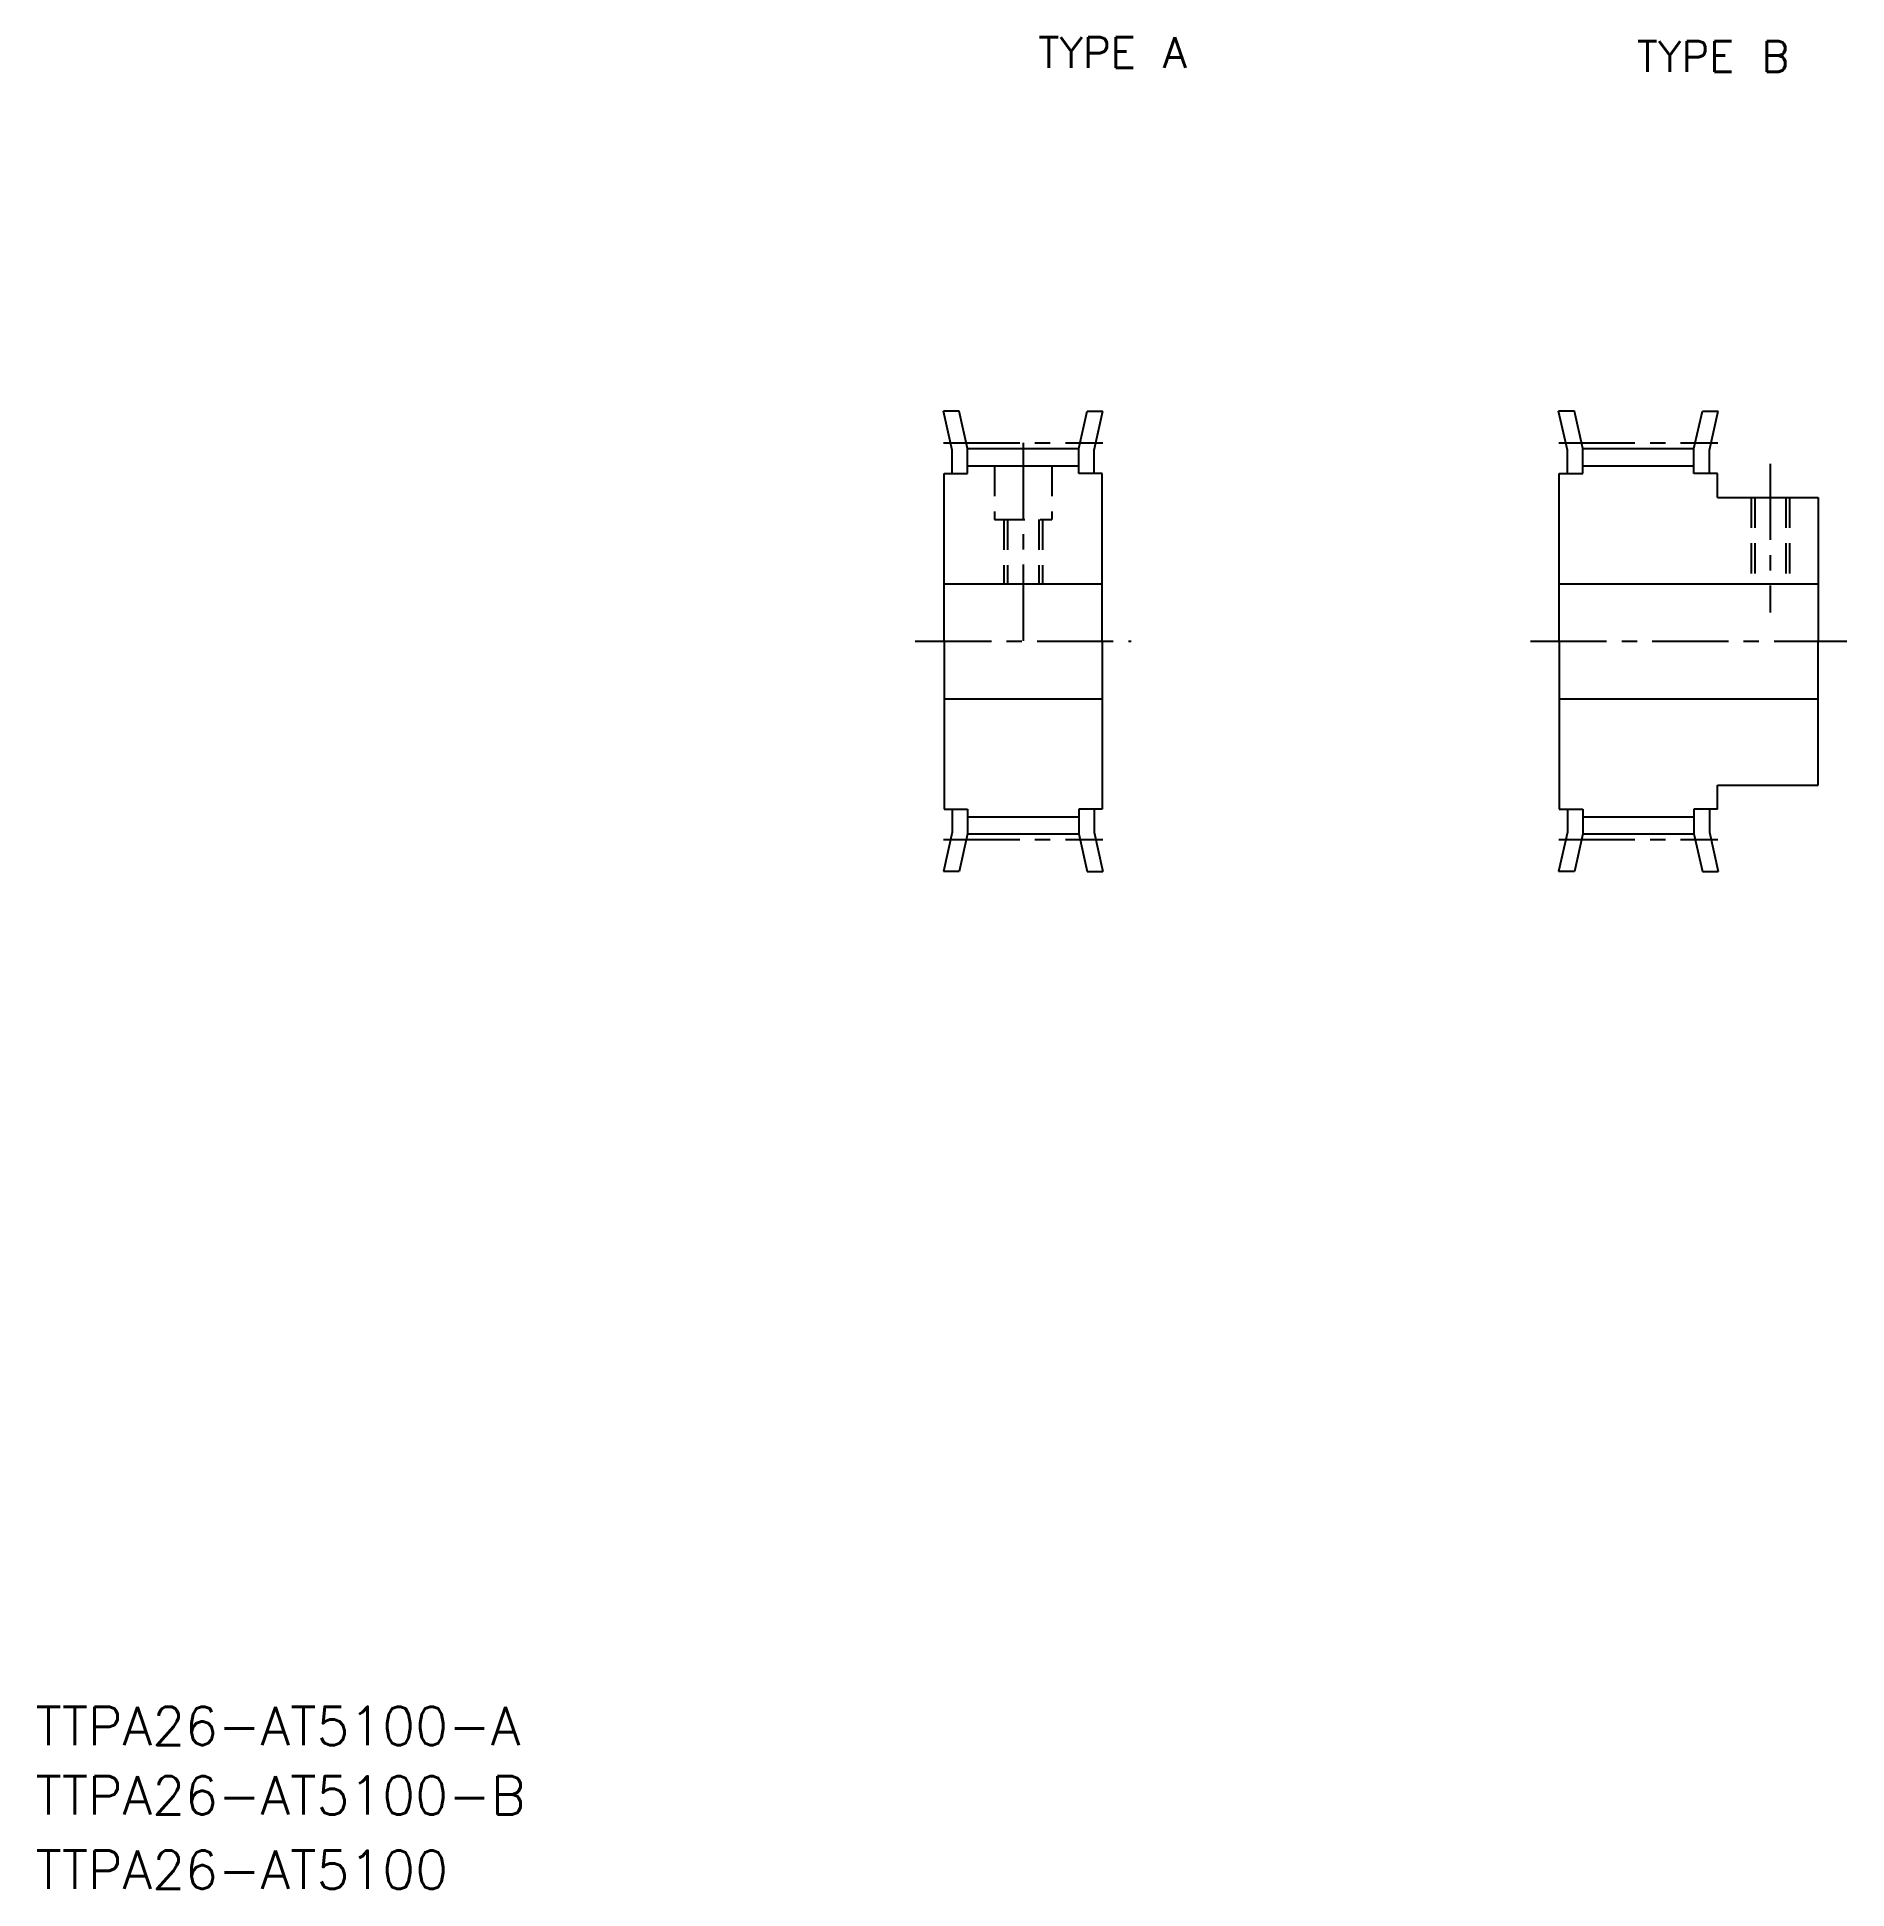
# Model space of a CAD drawing. Extents: x 10 to 199, y 10 to 203.
import ezdxf

# ---------------------------------------------------------------- set-up
doc = ezdxf.new("R2010")
doc.units = 0
doc.header["$LTSCALE"] = 0.25
doc.linetypes.add('CENTER', pattern=[50.8, 31.75, -6.35, 6.35, -6.35])
doc.linetypes.add('DASHED', pattern=[19.05, 12.7, -6.35])
doc.layers.get('0').update_dxf_attribs({"linetype": 'CONTINUOUS'})
doc.layers.add('CENTER', color=1, linetype='CENTER')
doc.styles.get("Standard").update_dxf_attribs({"font": 'txt.shx'})

msp = doc.modelspace()

# ---------------------------------------------------------------- linework, layer by layer
for p, q in [((105.58, 160.02), (104.67, 164.1)), ((106.31, 164.1), (104.67, 164.1)), ((107.18, 160.2), (106.31, 164.1)), ((118.78, 160.2), (119.65, 164.1)), ((119.65, 164.1), (121.29, 164.1)), ((120.38, 160.02), (121.29, 164.1)), ((169.72, 160.02), (168.81, 164.1)), ((170.45, 164.1), (168.81, 164.1)), ((171.32, 160.2), (170.45, 164.1)), ((182.92, 160.2), (183.79, 164.1)), ((183.79, 164.1), (185.43, 164.1)), ((184.52, 160.02), (185.43, 164.1)), ((105.58, 157.6), (105.58, 160.02)), ((107.18, 157.6), (107.18, 160.2)), ((107.18, 160.2), (118.78, 160.2)), ((107.18, 158.4), (118.78, 158.4)), ((118.78, 157.6), (118.78, 160.2)), ((120.38, 157.6), (120.38, 160.02)), ((169.72, 157.6), (169.72, 160.02)), ((171.32, 160.2), (182.92, 160.2)), ((171.32, 157.6), (171.32, 160.2)), ((171.32, 158.4), (182.92, 158.4)), ((182.92, 157.6), (182.92, 160.2)), ((184.52, 157.6), (184.52, 160.02)), ((104.73, 140.1), (104.73, 157.6)), ((104.73, 157.6), (107.18, 157.6)), ((121.23, 157.6), (118.78, 157.6)), ((121.23, 140.1), (121.23, 157.6)), ((168.87, 140.1), (168.87, 157.6)), ((168.87, 140.1), (168.87, 157.6)), ((168.87, 157.6), (171.32, 157.6)), ((185.37, 157.6), (182.92, 157.6)), ((185.37, 155.1), (185.37, 157.6)), ((185.37, 155.1), (195.87, 155.1)), ((195.87, 155.1), (195.87, 140.1)), ((104.73, 146.1), (121.23, 146.1)), ((168.87, 146.1), (195.87, 146.1)), ((104.73, 140.1), (104.73, 122.6)), ((121.23, 140.1), (121.23, 122.6)), ((168.87, 140.1), (168.87, 122.6)), ((168.87, 140.1), (168.87, 122.6)), ((195.87, 125.1), (195.87, 140.1)), ((104.73, 134.1), (121.23, 134.1)), ((168.87, 134.1), (195.87, 134.1)), ((185.37, 125.1), (195.87, 125.1)), ((185.37, 122.6), (185.37, 125.1)), ((104.73, 122.6), (107.18, 122.6)), ((105.58, 122.6), (105.58, 120.19)), ((107.18, 122.6), (107.18, 120)), ((107.18, 121.8), (118.78, 121.8)), ((121.23, 122.6), (118.78, 122.6)), ((118.78, 122.6), (118.78, 120)), ((120.38, 122.6), (120.38, 120.19)), ((168.87, 122.6), (171.32, 122.6)), ((169.72, 122.6), (169.72, 120.19)), ((171.32, 122.6), (171.32, 120)), ((171.32, 121.8), (182.92, 121.8)), ((185.37, 122.6), (182.92, 122.6)), ((182.92, 122.6), (182.92, 120)), ((184.52, 122.6), (184.52, 120.19)), ((105.58, 120.19), (104.67, 116.1)), ((107.18, 120), (106.31, 116.1)), ((107.18, 120), (118.78, 120)), ((118.78, 120), (119.65, 116.1)), ((120.38, 120.19), (121.29, 116.1)), ((169.72, 120.19), (168.81, 116.1)), ((171.32, 120), (170.45, 116.1)), ((171.32, 120), (182.92, 120)), ((182.92, 120), (183.79, 116.1)), ((184.52, 120.19), (185.43, 116.1)), ((106.31, 116.1), (104.67, 116.1)), ((119.65, 116.1), (121.29, 116.1)), ((170.45, 116.1), (168.81, 116.1)), ((183.79, 116.1), (185.43, 116.1))]:
    msp.add_line(p, q)
at = {"color": 3, "linetype": 'DASHED'}
for p, q in [((109.98, 158.4), (109.98, 152.8)), ((115.98, 158.4), (115.98, 152.8)), ((188.87, 155.1), (188.87, 146.1)), ((189.25, 155.1), (189.25, 146.1)), ((192.49, 155.1), (192.49, 146.1)), ((192.87, 155.1), (192.87, 146.1)), ((109.98, 152.8), (115.98, 152.8)), ((110.98, 152.8), (110.98, 146.1)), ((111.36, 152.8), (111.36, 146.1)), ((114.6, 152.8), (114.6, 146.1)), ((114.98, 152.8), (114.98, 146.1))]:
    msp.add_line(p, q, dxfattribs=at)
at = {"layer": 'CENTER'}
for p, q in [((104.68, 160.79), (121.28, 160.79)), ((112.98, 160.79), (112.98, 140.1)), ((168.82, 160.79), (185.42, 160.79)), ((190.87, 158.6), (190.87, 143.1)), ((101.73, 140.1), (124.23, 140.1)), ((165.87, 140.1), (198.87, 140.1)), ((104.68, 119.41), (121.28, 119.41)), ((168.82, 119.41), (185.42, 119.41))]:
    msp.add_line(p, q, dxfattribs=at)

# ---------------------------------------------------------------- texts
for s, height, p in [('TYPE A', 3.2, (114.56, 199.9)), ('TYPE B', 3.2, (176.97, 199.48)), ('TTPA26-AT5100-A', 4, (10, 25)), ('TTPA26-AT5100-B', 4, (10, 17.76)), ('TTPA26-AT5100', 4, (10, 10))]:
    msp.add_text(s, height=height).set_placement(p)

doc.saveas('drawing.dxf')
